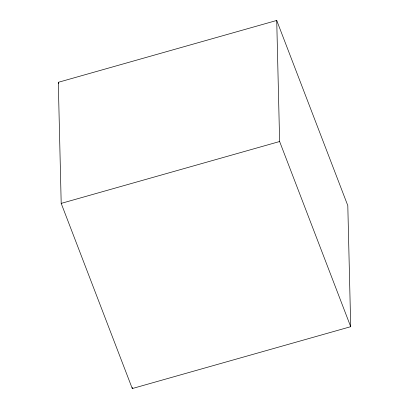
<?xml version="1.0" encoding="UTF-8"?>
<svg xmlns="http://www.w3.org/2000/svg" width="409" height="409" viewBox="0 0 409 409"><rect width="100%" height="100%" fill="white"/><g stroke="black" fill="none" stroke-linecap="round" stroke-linejoin="round"><path stroke-width="0.61" d="M58.298 82.311L276.724 20.45L347.803 205.615L350.702 326.689L132.276 388.55L61.197 203.385L58.298 82.311L58.753 83.502M61.197 203.385L279.623 141.519L276.724 20.45M279.623 141.519L350.702 326.689M132.245 387.277L132.276 388.55"/></g></svg>
